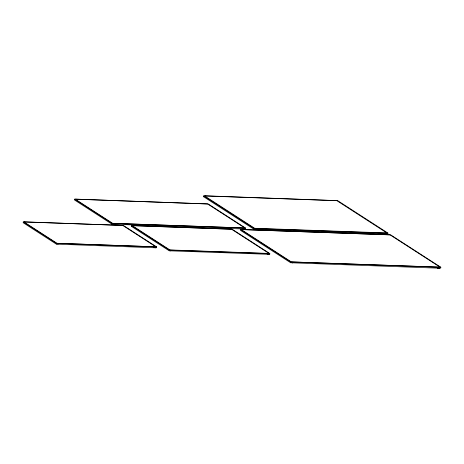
<?xml version="1.0" encoding="UTF-8"?>
<svg xmlns="http://www.w3.org/2000/svg" width="464" height="464" viewBox="0 0 464 464"><rect width="100%" height="100%" fill="white"/><g stroke="black" fill="none" stroke-linecap="round" stroke-linejoin="round"><path stroke-width="0.7" d="M439.686 267.763C439.083 267.032 439.53 268.412 439.675 267.757M155.556 247.376L155.254 247.44M155.301 247.26L155.573 247.144L155.324 247.509M242.979 228.433C243.008 229.523 242.469 227.888 243.061 228.445M23.258 221.925L23.2 222.732L56.312 244.11L155.875 247.817L156.554 247.701L156.612 246.889L123.36 225.423L23.258 221.925L56.37 243.304L156.612 246.889M56.312 244.11L56.37 243.304M57.925 244.366L57.983 243.559M74.559 199.16L74.501 199.967L111.934 224.141L244.563 229.03L245.508 228.868L245.566 228.062L208.214 203.945L74.559 199.16L111.992 223.329L245.566 228.062M111.934 224.141L111.992 223.329M113.75 224.425L113.813 223.619M131.561 226.467L131.619 225.661L132.223 225.556L232.133 229.204L269.793 253.518L269.735 254.33L169.232 250.792L131.561 226.467L132.159 226.362M155.875 247.817L155.933 247.005M169.232 250.792L169.29 249.98L131.619 225.661M170.404 250.978L170.462 250.166L169.29 249.98M203.638 196.742L203.696 195.93L204.52 195.791L337.699 200.651L387.892 233.061L387.834 233.868L253.802 229.129L203.638 196.742L204.462 196.597M240.543 229.541L240.485 230.353L290.661 262.746L439.698 268.209L440.742 268.03L440.8 267.223L390.659 234.848L240.543 229.541L290.719 261.94L440.8 267.223M244.563 229.03L244.621 228.224M253.802 229.129L253.86 228.323L203.696 195.93M255.635 229.419L255.699 228.613L253.86 228.323M268.807 253.756L268.598 254.342L268.784 253.75M269.045 254.446L269.103 253.64L269.793 253.518M290.661 262.746L290.719 261.94M292.407 263.024L292.465 262.218M384.32 233.804L384.343 233.27M384.407 233.81L384.441 233.195M384.818 233.636C384.679 234.204 385.01 233.757 385.016 233.259M386.831 234.042L386.895 233.23L387.892 233.061M437.285 268.053L437.604 267.995M437.413 267.989L437.535 267.38L437.494 267.995M437.732 268.07L438.08 267.421M439.698 268.209L439.762 267.403M155.33 247.44L155.463 247.631M386.17 233.862L386.529 233.624M154.164 247.648C154.228 247.712 154.413 246.871 154.083 247.167M244.296 228.334L243.994 228.398M386.384 233.63L386.321 233.346M437.72 268.064C438.231 268.128 437.952 267.972 438.068 267.415M244.296 228.624L244.047 228.862L243.989 228.468M242.724 228.358L243.014 228.3M243.519 228.578L243.588 228.845M267.995 254.034L268.169 254.318L268.001 254.04M385.764 233.415L385.369 233.908L385.52 233.409M386.28 233.583L386.228 233.926M267.357 254.081L267.247 253.953M255.699 228.613L386.895 233.23M385.752 233.415L385.712 233.92M154.93 247.26L154.895 247.66M170.462 250.166L269.103 253.64M437.279 268.047L437.61 268.064M267.328 254.081L267.397 253.704L267.218 254.22M438.712 267.786L438.497 267.583L438.66 267.85C438.086 268.673 439.321 267.038 438.747 267.844L438.909 268.111L438.689 267.908M384.192 233.798L384.517 233.879L384.192 233.798M75.858 199.137L75.325 199.23L112.619 223.306L244.795 227.986L207.594 203.969L75.858 199.137M24.702 221.879L24.029 221.995L56.991 243.281L155.846 246.819L122.74 225.44L24.702 221.879M205.146 195.959L204.728 196.028L254.695 228.294L386.86 232.963L336.864 200.68L205.146 195.959M132.687 225.678L132.391 225.73L169.911 249.957L269.021 253.448L231.513 229.228L132.687 225.678M241.848 229.523L241.315 229.61L291.346 261.916L440.034 267.148L390.038 234.871L241.848 229.523"/></g></svg>
